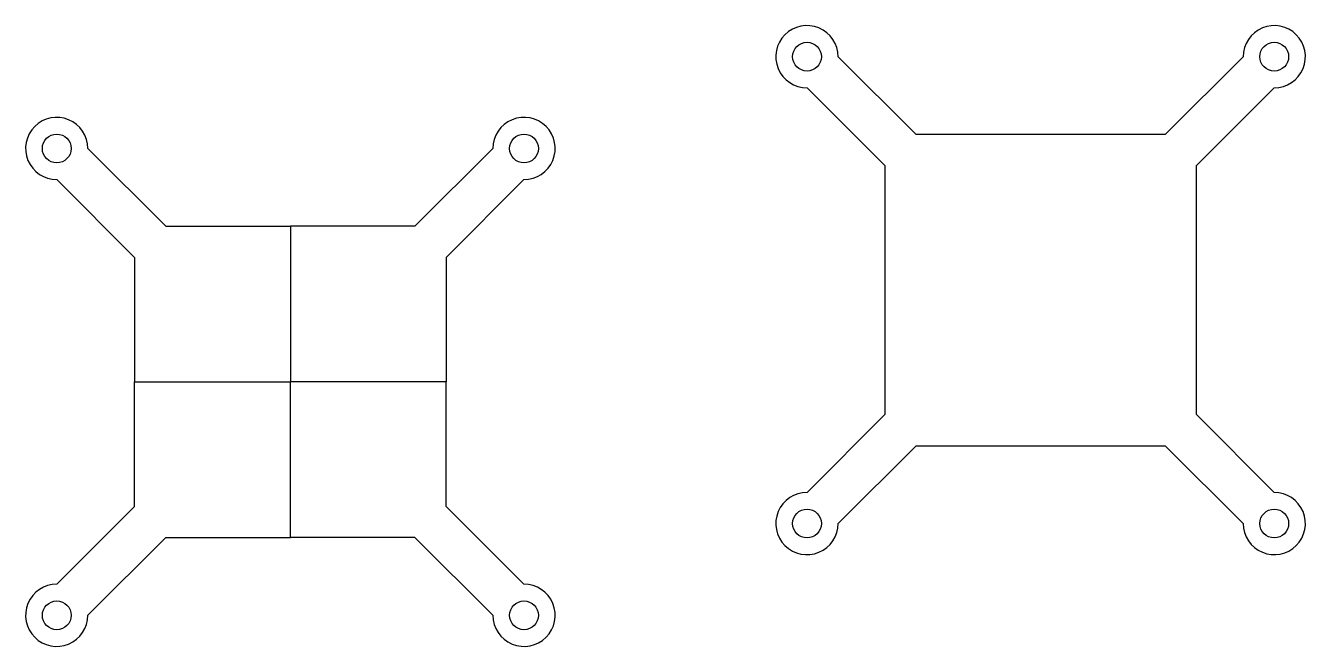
# Model space of a CAD drawing. Extents: x 114 to 279, y 71 to 151.
import ezdxf

# ---------------------------------------------------------------- set-up
doc = ezdxf.new("R2010")
doc.units = 0
doc.layers.add('View', color=7, linetype='CONTINUOUS')
doc.layers.add('View001', color=7, linetype='CONTINUOUS')

msp = doc.modelspace()

# ---------------------------------------------------------------- linework, layer by layer
at = {"layer": 'View'}
for p, q in [((122.5, 135), (132.5, 125)), ((174.5, 135), (164.5, 125)), ((118.5, 131), (128.5, 121)), ((178.5, 131), (168.5, 121)), ((132.5, 125), (148.5, 125)), ((148.5, 125), (148.5, 105)), ((164.5, 125), (148.5, 125)), ((128.5, 121), (128.5, 105)), ((168.5, 121), (168.5, 105)), ((128.5, 105), (148.5, 105)), ((128.5, 89), (128.5, 105)), ((148.5, 85), (148.5, 105)), ((168.5, 105), (148.5, 105)), ((168.5, 89), (168.5, 105)), ((118.5, 79), (128.5, 89)), ((178.5, 79), (168.5, 89)), ((122.5, 75), (132.5, 85)), ((132.5, 85), (148.5, 85)), ((164.5, 85), (148.5, 85)), ((174.5, 75), (164.5, 85))]:
    msp.add_line(p, q, dxfattribs=at)
for centre in [(118.5, 135), (178.5, 135), (118.5, 75), (178.5, 75)]:
    msp.add_circle(centre, 1.85, dxfattribs=at)
for centre, start, end in [((118.5, 135), 0.000025, -89.9996), ((178.5, 135), -90.0004, 180), ((118.5, 75), 89.9996, -0.000025), ((178.5, 75), -180, 90.0004)]:
    msp.add_arc(centre, 4, start, end, dxfattribs=at)
at = {"layer": 'View001'}
for p, q in [((218.842, 146.795), (228.842, 136.795)), ((270.842, 146.795), (260.842, 136.795)), ((214.842, 142.795), (224.842, 132.795)), ((274.842, 142.795), (264.842, 132.795)), ((260.842, 136.795), (228.842, 136.795)), ((224.842, 132.795), (224.842, 100.795)), ((264.842, 100.795), (264.842, 132.795)), ((214.842, 90.7946), (224.842, 100.795)), ((274.842, 90.7946), (264.842, 100.795)), ((218.842, 86.7946), (228.842, 96.7946)), ((228.842, 96.7946), (260.842, 96.7946)), ((270.842, 86.7946), (260.842, 96.7946))]:
    msp.add_line(p, q, dxfattribs=at)
for centre in [(214.842, 146.795), (274.842, 146.795), (214.842, 86.7946), (274.842, 86.7946)]:
    msp.add_circle(centre, 1.85, dxfattribs=at)
for centre, start, end in [((214.842, 146.795), 0.000025, -89.9996), ((274.842, 146.795), -90.0004, 180), ((214.842, 86.7946), 89.9996, -0.000025), ((274.842, 86.7946), -180, 90.0004)]:
    msp.add_arc(centre, 4, start, end, dxfattribs=at)

doc.saveas('drawing.dxf')
